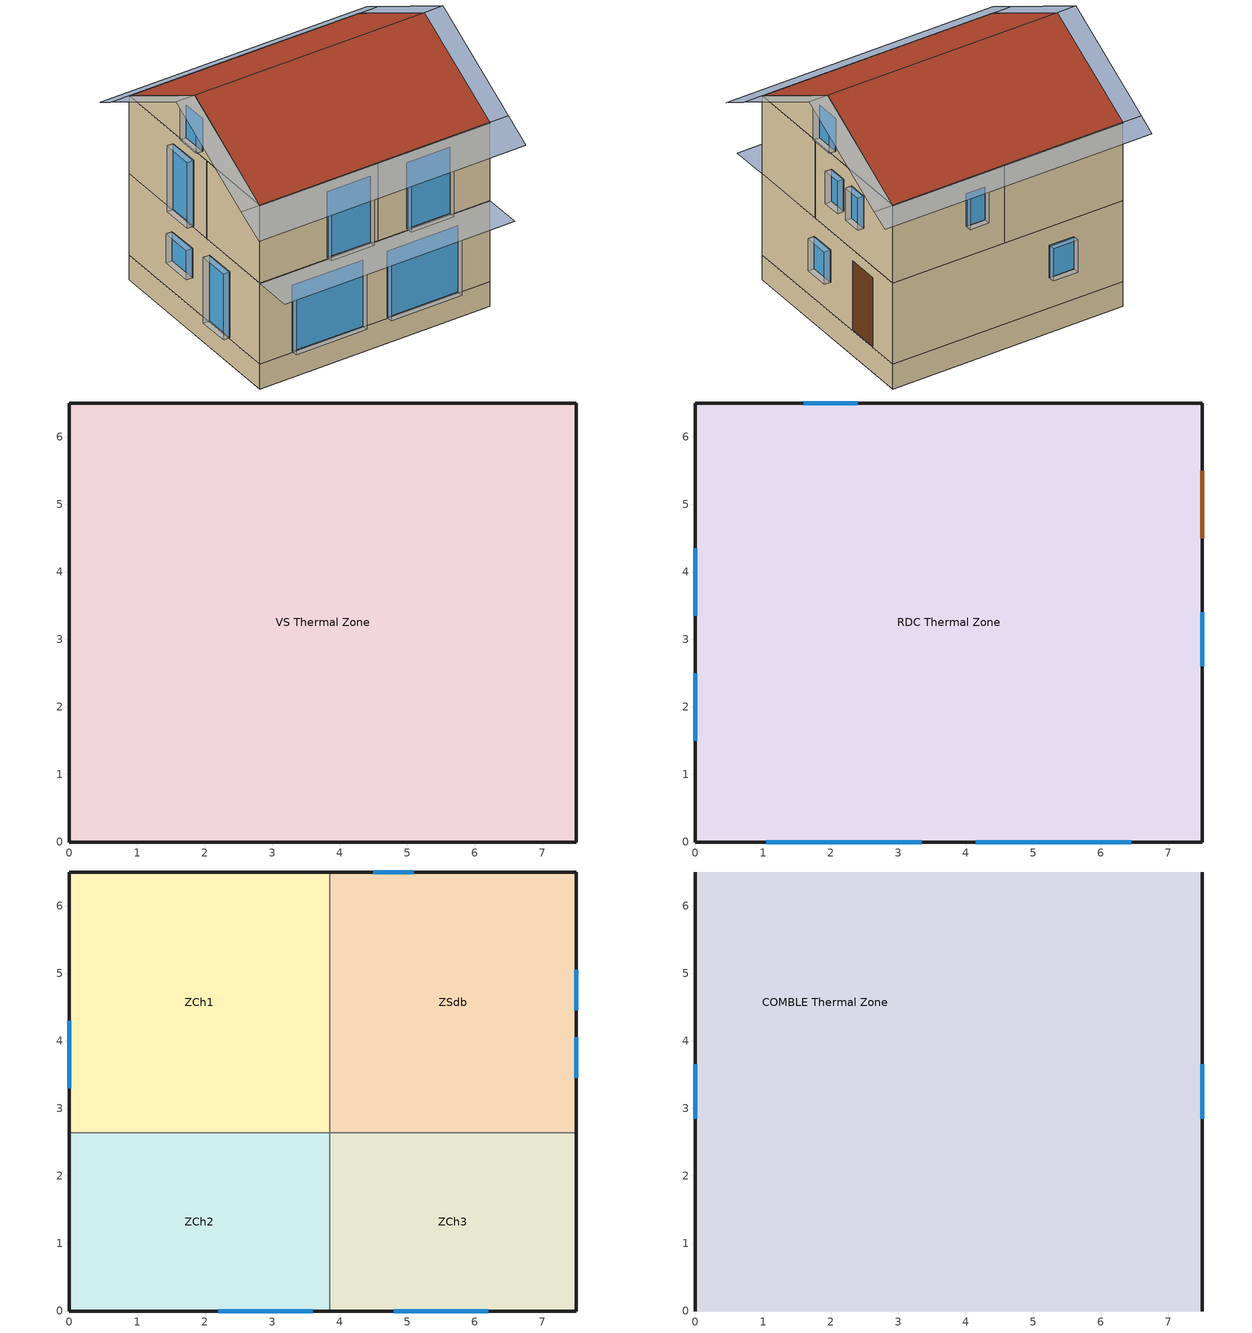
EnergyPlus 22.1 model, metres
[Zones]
VS Thermal Zone
 floor ground (PB_VS): 7.5,6.5 7.5,0 0,0 0,6.5 z-0.8
 wall ground (Mur_vs): 7.5,0 7.5,6.5 0,6.5 0,0 7.5,0 z-0.8:0
 ceiling adiabatic (PH_VS_isole): 7.5,0 7.5,6.5 0,6.5 0,0 z0
RDC Thermal Zone
 floor adiabatic (PB_RDC_isole): 7.5,6.5 7.5,0 0,0 0,6.5 z0
 wall outside (MurExt_isole): 7.5,0 7.5,6.5 0,6.5 0,0 7.5,0 z0:2.65
 window (pf_S_RDC): 1.05,0 3.35,0 / 4.15,0 6.45,0 z0.05:2.2
 window (f_N_RDC): 2.4,6.5 1.6,6.5 z1:2.05
 window (f_O_RDC): 0,4.35 0,3.35 z1:1.95
 window (pf_O_RDC): 0,2.5 0,1.5 z0.05:2.2
 window (f_R+2_E-RDC): 7.5,2.6 7.5,3.4 z0.99:2.04
 door (Porte): 7.5,4.5 7.5,5.5 z0.04:2.28
ZCh1
 floor to RDC Thermal Zone (PB_R+1): 3.85,6.5 3.85,2.64 0,2.64 0,6.5 z2.65
 wall outside (MurExt_isole): 3.85,6.5 0,6.5 0,2.64 z2.65:5.2
 wall to ZSdb (Cloisons_Etage): 3.85,2.64 3.85,6.5 z2.65:5.2
 wall to ZCh2 (Cloisons_Etage): 0,2.64 3.85,2.64 z2.65:5.2
 window (pf_O_R+1): 0,4.3 0,3.3 z2.7:4.85
ZCh2
 floor to RDC Thermal Zone (PB_R+1): 3.85,2.64 3.85,0 0,0 0,2.64 z2.65
 wall outside (MurExt_isole): 0,2.64 0,0 3.85,0 z2.65:5.2
 wall to ZCh3 (Cloisons_Etage): 3.85,0 3.85,2.64 z2.65:5.2
 window (pf_S_R+1): 2.2,0 3.6,0 z2.7:4.85
ZCh3
 floor to RDC Thermal Zone (PB_R+1): 7.5,2.64 7.5,0 3.85,0 3.85,2.64 z2.65
 wall outside (MurExt_isole): 3.85,0 7.5,0 7.5,2.64 z2.65:5.2
 wall to ZSdb (Cloisons_Etage): 7.5,2.64 3.85,2.64 z2.65:5.2
 window (pf_S_R+1): 4.8,0 6.2,0 z2.7:4.85
ZSdb
 floor to RDC Thermal Zone (PB_R+1): 7.5,6.5 7.5,2.64 3.85,2.64 3.85,6.5 z2.65
 wall outside (MurExt_isole): 7.5,2.64 7.5,6.5 3.85,6.5 z2.65:5.2
 window (f_E_R+1): 7.5,3.45 7.5,4.05 / 7.5,4.45 7.5,5.05 z3.65:4.7
 window (f_N_R+1): 5.1,6.5 4.5,6.5 z3.65:4.7
COMBLE Thermal Zone
 floor to ZSdb (PB_COMBLES_isole): 7.5,6.5 7.5,2.64 3.85,2.64 3.85,6.5 z5.2
 floor to ZCh3 (PB_COMBLES_isole): 7.5,2.64 7.5,0 3.85,0 3.85,2.64 z5.2
 floor to ZCh1 (PB_COMBLES_isole): 0,6.5 3.85,6.5 3.85,2.64 0,2.64 z5.2
 floor to ZCh2 (PB_COMBLES_isole): 3.85,2.64 3.85,0 0,0 0,2.64 z5.2
 wall outside (PignonCombles): 7.5,3.25,7 7.5,0,5.2 7.5,6.5,5.2; 0,3.25,7 0,6.5,5.2 0,0,5.2
 window (f_R+2_E-RDC): 7.5,2.85 7.5,3.65 / 0,3.65 0,2.85 z5.4:6.45
 roof outside (Toiture): 7.5,3.25,7 7.5,6.5,5.2 0,6.5,5.2 0,3.25,7; 0,3.25,7 0,0,5.2 7.5,0,5.2 7.5,3.25,7
shading: 1.05,-0.2 1.05,0 / 3.35,0 3.35,-0.2 / 4.15,-0.2 4.15,0 / 6.45,0 6.45,-0.2 / -0.2,1.5 0,1.5 / 0,2.5 -0.2,2.5 z0.05:2.2; -0.2,3.35 0,3.35 / 0,4.35 -0.2,4.35 z1:1.95; 7.7,2.6 7.5,2.6 / 7.7,3.4 7.5,3.4 z0.99:2.04; 7.7,4.05 7.5,4.05 / 7.7,3.45 7.5,3.45 / 7.7,4.45 7.5,4.45 / 7.7,5.05 7.5,5.05 / 5.1,6.5 5.1,6.7 / 4.5,6.5 4.5,6.7 z3.65:4.7; 2.4,6.5 2.4,6.7 / 1.6,6.5 1.6,6.7 z1:2.05; 6.2,-0.2 6.2,0 / 4.8,-0.2 4.8,0 / 3.6,-0.2 3.6,0 / 2.2,-0.2 2.2,0 / -0.2,3.3 0,3.3 / -0.2,4.3 0,4.3 z2.7:4.85; 7.7,2.85 7.5,2.85 / 7.7,3.65 7.5,3.65 / 0,2.85 -0.2,2.85 / -0.2,3.65 0,3.65 z5.4:6.45; 3.35,0 3.35,-0.2 1.05,-0.2 1.05,0 z0.05; 3.35,0 3.35,-0.2 1.05,-0.2 1.05,0 z2.2; 6.45,0 6.45,-0.2 4.15,-0.2 4.15,0 z0.05; 6.45,0 6.45,-0.2 4.15,-0.2 4.15,0 z2.2; 7.5,0 7.5,-1.24 0,-1.24 0,0 z2.65; 8.1,0,5.2 8.1,-0.88,4.72 -0.6,-0.88,4.72 -0.6,0,5.2; 0,3.25,7 0,0,5.2 -0.6,0,5.2 -0.6,3.25,7; 8.1,3.25,7 8.1,0,5.2 7.5,0,5.2 7.5,3.25,7; 7.5,3.25,7 7.5,6.5,5.2 8.1,6.5,5.2 8.1,3.25,7; -0.6,6.5,5.2 -0.6,7.03,4.91 8.1,7.03,4.91 8.1,6.5,5.2; -0.6,3.25,7 -0.6,6.5,5.2 0,6.5,5.2 0,3.25,7; -0.2,2.5 -0.2,1.5 0,1.5 0,2.5 z2.2; 0,2.5 0,1.5 -0.2,1.5 -0.2,2.5 z0.05; -0.2,4.35 -0.2,3.35 0,3.35 0,4.35 z1.95; 0,4.35 0,3.35 -0.2,3.35 -0.2,4.35 z1; 7.7,3.4 7.7,2.6 7.5,2.6 7.5,3.4 z0.99; 7.7,3.4 7.7,2.6 7.5,2.6 7.5,3.4 z2.04; 7.7,4.05 7.7,3.45 7.5,3.45 7.5,4.05 z3.65; 7.7,4.05 7.7,3.45 7.5,3.45 7.5,4.05 z4.7; 7.7,5.05 7.7,4.45 7.5,4.45 7.5,5.05 z3.65; 7.7,5.05 7.7,4.45 7.5,4.45 7.5,5.05 z4.7; 5.1,6.7 5.1,6.5 4.5,6.5 4.5,6.7 z3.65; 5.1,6.7 5.1,6.5 4.5,6.5 4.5,6.7 z4.7; 1.6,6.7 1.6,6.5 2.4,6.5 2.4,6.7 z1; 1.6,6.7 1.6,6.5 2.4,6.5 2.4,6.7 z2.05; 6.2,0 6.2,-0.2 4.8,-0.2 4.8,0 z2.7; 6.2,0 6.2,-0.2 4.8,-0.2 4.8,0 z4.85; 3.6,0 3.6,-0.2 2.2,-0.2 2.2,0 z2.7; 3.6,0 3.6,-0.2 2.2,-0.2 2.2,0 z4.85; 0,4.3 0,3.3 -0.2,3.3 -0.2,4.3 z2.7; 0,4.3 0,3.3 -0.2,3.3 -0.2,4.3 z4.85; 7.7,3.65 7.7,2.85 7.5,2.85 7.5,3.65 z5.4; 7.5,3.65 7.5,2.85 7.7,2.85 7.7,3.65 z6.45; -0.2,3.65 -0.2,2.85 0,2.85 0,3.65 z5.4; 0,3.65 0,2.85 -0.2,2.85 -0.2,3.65 z6.45
[Building]
IBB: North Axis {deg}=-15; Terrain=Suburbs; Loads Convergence Tolerance Value {W}=0.01; Temperature Convergence Tolerance Value {deltaC}=0.01; Solar Distribution=FullInteriorAndExterior; Maximum Number of Warmup Days=150; Minimum Number of Warmup Days=6
[Site:Location]
Bourget_du_Lac: Latitude {deg}=45.65; Longitude {deg}=5.88; Time Zone {hr}=1; Elevation {m}=239
[Site:GroundTemperature:BuildingSurface]
4.5, 6.21, 9.3, 12.99, 16.28, 18.27, 18.43, 16.69, 13.55, 9.86, 6.58, 4.62
[Site:GroundReflectance]
0.4, 0.4, 0.4, 0.4, 0.4, 0.4, 0.4, 0.4, 0.4, 0.4, 0.4, 0.4
[Material] Solar Absorptance=0.6; Visible Absorptance=0.6
Name | Roughness | Thickness {m} | Conductivity {W/m-K} | Density {kg/m3} | Specific Heat {J/kg-K} | Thermal Absorptance
Laine de Verre 5cm | Rough | 0.05 | 0.032 | 12 | 840 | 0.9
Placo_13mm | MediumRough | 0.013 | 0.25 | 825 | 1008 | 0.99999
BetonBanche | Rough | 0.15 | 1.75 | 2500 | 1000 | 0.9
LDV32_10cm | Rough | 0.1 | 0.032 | 12 | 840 | 0.9
LDV35_40cm | Rough | 0.4 | 0.035 | 12 | 840 | 0.9
PolystyreneXtrude29 | MediumSmooth | 0.2 | 0.029 | 35 | 1400 | 0.9
PolystyreneXtrude30 | MediumSmooth | 0.2 | 0.03 | 35 | 1400 | 0.9
Hourdis | Rough | 0.16 | 1.23 | 1300 | 648 | 0.9
DalleCompression | Rough | 0.04 | 1.75 | 2400 | 880 | 0.9
ChapeBeton | MediumSmooth | 0.08 | 1.75 | 2200 | 880 | 0.9
DalleBA | Rough | 0.16 | 2.5 | 2500 | 1000 | 0.9
PlatreFinition | MediumSmooth | 0.015 | 0.43 | 1200 | 1000 | 0.9
EnduitExt | MediumRough | 0.015 | 1 | 1450 | 500 | 0.9
Carrelage | Smooth | 0.01 | 0.41 | 1200 | 1000 | 0.9
Gravier | VeryRough | 0.05 | 1.4 | 2100 | 650 | 0.9
EnduitVS | MediumRough | 0.015 | 1 | 1800 | 1000 | 0.9
Tuiles | MediumRough | 0.015 | 2.2 | 2700 | 753 | 0.9
SopremaPavaflexConfort | MediumRough | 0.34 | 0.046 | 50 | 2100 | 0.6
[Material:NoMass]
Name | Roughness | Thermal Resistance {m2-K/W}
Porte | MediumSmooth | 0.8
LameAirVert2d7cm | MediumRough | 0.23
[WindowMaterial:SimpleGlazingSystem]
Name | U-Factor {W/m2-K} | Solar Heat Gain Coefficient
pf_S_R+1 | 1.34 | 0.39
pf_S_RDC | 1.28 | 0.47
pf_O_RDC; pf_O_R+1 | 1.32 | 0.41
f_E_R+1 | 1.45 | 0.28
f_R+2_E-RDC | 1.4 | 0.32
f_O_RDC | 1.39 | 0.34
f_N_RDC | 1.27 | 0.24
f_N_R+1 | 1.32 | 0.21
[WindowMaterial:Shade]
VoletsR: Solar Transmittance=0.02; Solar Reflectance=0.66; Visible Transmittance=0.02; Visible Reflectance=0.66; Infrared Hemispherical Emissivity=0.92; Infrared Transmittance=0; Thickness {m}=0.008; Conductivity {W/m-K}=0.17; Shade to Glass Distance {m}=0.03; Top Opening Multiplier=0; Bottom Opening Multiplier=0; Left-Side Opening Multiplier=0; Right-Side Opening Multiplier=0; Airflow Permeability=0
[Construction]
Porte: Porte
MurExt_isole: EnduitExt, PolystyreneXtrude30, EnduitVS, BetonBanche, PlatreFinition
PB_RDC_isole: PolystyreneXtrude30, DalleBA, ChapeBeton, Carrelage
PH_VS_isole: Carrelage, ChapeBeton, DalleBA, PolystyreneXtrude30
PB_COMBLES_isole: LDV35_40cm
PB_VS: Gravier
Mur_vs: PolystyreneXtrude30, EnduitVS, BetonBanche, EnduitVS, PolystyreneXtrude29
PB_R+1: Hourdis, DalleCompression, ChapeBeton
pf_S_R+1: pf_S_R+1
pf_S_RDC: pf_S_RDC
pf_O_RDC: pf_O_RDC
f_E_R+1: f_E_R+1
f_R+2_E-RDC: f_R+2_E-RDC
f_O_RDC: f_O_RDC
f_N_RDC: f_N_RDC
f_N_R+1: f_N_R+1
VR_pf_S_R+1: VoletsR, pf_S_R+1
VR_pf_S_RDC: VoletsR, pf_S_RDC
VR_pf_O_RDC: VoletsR, pf_O_RDC
VR_f_E_R+1: VoletsR, f_E_R+1
VR_f_R+2_E-RDC: VoletsR, f_R+2_E-RDC
VR_f_O_RDC: VoletsR, f_O_RDC
VR_f_N_RDC: VoletsR, f_N_RDC
VR_f_N_R+1: VoletsR, f_N_R+1
VR_pf_O_R+1: VoletsR, pf_O_R+1
pf_O_R+1: pf_O_R+1
Cloisons_Etage: Placo_13mm, Laine de Verre 5cm, Placo_13mm
PignonCombles: EnduitExt, PolystyreneXtrude30, EnduitVS, BetonBanche, LDV32_10cm
Toiture: Tuiles, LameAirVert2d7cm, SopremaPavaflexConfort, PlatreFinition
[WeatherProperty:SkyTemperature]
Annee: Calculation Type=BerdahlMartin; Use Weather File Horizontal IR=Yes
[Zone]
RDC Thermal Zone: 0, 0, 0, 1, autocalculate
VS Thermal Zone: 0, 0, -0.8, 1
COMBLE Thermal Zone: 0, 0, 5.2, 1
ZCh1; ZCh2: 0, 2.64, 2.65
ZCh3: 3.85, 2.64, 2.65
ZSdb: -7.21911e-16, 2.64, 2.65
[WindowShadingControl] Shading Type=ExteriorShade; Shading Control Type=AlwaysOn; Shading Control Is Scheduled=Yes; Glare Control Is Active=No; Type of Slat Angle Control for Blinds=FixedSlatAngle; Multiple Surface Control Type=Sequential
Name | Zone | Construction with Shading | Schedule | Fenestration Surface 1 | Fenestration Surface 2
VR_pf_SE_R+1-ZCh3 | ZCh3 | VR_pf_S_R+1 | Volets_ch3 | Sub Surface 2
VR_pf_S_RDC-RDC Thermal Zone | RDC Thermal Zone | VR_pf_S_RDC | Volets_RDC | FEN RDC SO | FEN RDC SE
VR_pf_O_RDC-RDC Thermal Zone | RDC Thermal Zone | VR_pf_O_RDC | Volets_RDC | FEN RDC OS
VR_f_E_R+1-ZSdb | ZSdb | VR_f_E_R+1 | Volets_sdb | Sub Surface 5 | Sub Surface 6
VR_f_R+2_E-RDC-COMBLE Thermal Zone | COMBLE Thermal Zone | VR_f_R+2_E-RDC |  | FEN Pignon E | FEN Pignon O
VR_f_R+2_E-RDC-RDC Thermal Zone | RDC Thermal Zone | VR_f_R+2_E-RDC |  | FEN RDC ES
VR_f_O_RDC-RDC Thermal Zone | RDC Thermal Zone | VR_f_O_RDC | Volets_RDC | FEN RDC ON
VR_f_N_RDC-RDC Thermal Zone | RDC Thermal Zone | VR_f_N_RDC | Volets_RDC | FEN RDC N
VR_f_N_R+1-ZSdb | ZSdb | VR_f_N_R+1 | Volets_sdb | Sub Surface 4
VR_pf_O_R+1-ZCh1 | ZCh1 | VR_pf_O_R+1 | Volets_ch1 | Sub Surface 3
VR_pf_SO_R+1-ZCh2 | ZCh2 | VR_pf_S_R+1 | Volets_ch2 | Sub Surface 1
[ZoneControl:Thermostat] Control Type Schedule=HVACTemplate-Always 4
Name | Zone or ZoneList | Control 1
RDC Thermal Zone Thermostat | RDC Thermal Zone | Consigne_RDC Dual SP Control
ZCh1 Thermostat | ZCh1 | Consigne_ch1 Dual SP Control
ZCh2 Thermostat | ZCh2 | Consigne_ch2 Dual SP Control
ZCh3 Thermostat | ZCh3 | Consigne_ch3 Dual SP Control
ZSdb Thermostat | ZSdb | Consigne_sdb Dual SP Control
COMBLE Thermal Zone Thermostat | COMBLE Thermal Zone | Consigne_co-cooling Dual SP Control
[ThermostatSetpoint:DualSetpoint] Heating Setpoint Temperature Schedule=SCHEDULE_CO-HEATING; Cooling Setpoint Temperature Schedule=SCHEDULE_CO-COOLING
Consigne_ch2 Dual SP Control; Consigne_ch3 Dual SP Control; Consigne_RDC Dual SP Control; Consigne_ch1 Dual SP Control; Consigne_sdb Dual SP Control; Consigne_co-cooling Dual SP Control
[ZoneHVAC:IdealLoadsAirSystem] Maximum Heating Supply Air Temperature {C}=50; Minimum Cooling Supply Air Temperature {C}=13; Maximum Heating Supply Air Humidity Ratio {kgWater/kgDryAir}=0.0156; Minimum Cooling Supply Air Humidity Ratio {kgWater/kgDryAir}=0.0077; Heating Limit=NoLimit; Cooling Limit=NoLimit; Dehumidification Control Type=ConstantSensibleHeatRatio; Cooling Sensible Heat Ratio=0.7; Humidification Control Type=None; Demand Controlled Ventilation Type=None; Outdoor Air Economizer Type=NoEconomizer; Heat Recovery Type=None; Sensible Heat Recovery Effectiveness=0.7; Latent Heat Recovery Effectiveness=0.65
RDC Thermal Zone Ideal Loads Air System; ZCh1 Ideal Loads Air System; ZCh2 Ideal Loads Air System; ZCh3 Ideal Loads Air System; ZSdb Ideal Loads Air System; COMBLE ThermalZone Ideal Loads Air System
[Zone equipment]
RDC Thermal Zone: RDC Thermal Zone Ideal Loads Air System
ZCh1: ZCh1 Ideal Loads Air System
ZCh2: ZCh2 Ideal Loads Air System
ZCh3: ZCh3 Ideal Loads Air System
ZSdb: ZSdb Ideal Loads Air System
COMBLE Thermal Zone: COMBLE ThermalZone Ideal Loads Air System
[Schedule:Day:Interval]
Volets_RDC_sem: No, 8:00, 1, 9:00, 0, 13:00, 1, 14:00, 0, 17:00, 1, 22:00, 0, 24:00, 1
Volets_RDC_we: No, 8:00, 1, 14:00, 0, 17:00, 1, 22:00, 0, 24:00, 1
[Schedule:Week:Compact]
Volets_RDC: Weekdays, Volets_RDC_sem, Weekends, Volets_RDC_we, AllOtherDays, Volets_RDC_we
[Schedule:Year]
Volets_RDC: Volets_RDC, 1, 1, 12, 31
[Schedule:Compact]
Volets_ch2; Volets_ch1: Through: 12/31, For: AllDays, Until: 7:00, 1, Until: 20:00, 0, Until: 24:00, 1
Volets_ch3: Through: 12/31, For: AllDays, Until: 7:00, 1, Until: 23:00, 0, Until: 24:00, 1
Volets_sdb: Through: 12/31, For: AllDays, Until: 24:00, 0
SCHEDULE_CO-COOLING: Through: 12/31, For: AllDays, Until: 24:00, T_INT_VARIABLE
HVACTemplate-Always 4: Through: 12/31, For: AllDays, Until: 24:00, 4
SCHEDULE_CO-HEATING: Through: 12/31, For: AllDays, Until: 24:00, 10
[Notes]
Site:GroundTemperature:BuildingSurface,4.5,6.21,9.3,12.99,16.28,18.27,18.43,16.69,13.55,9.86,6.58,4.62;
New objects created from ExpandObjects
